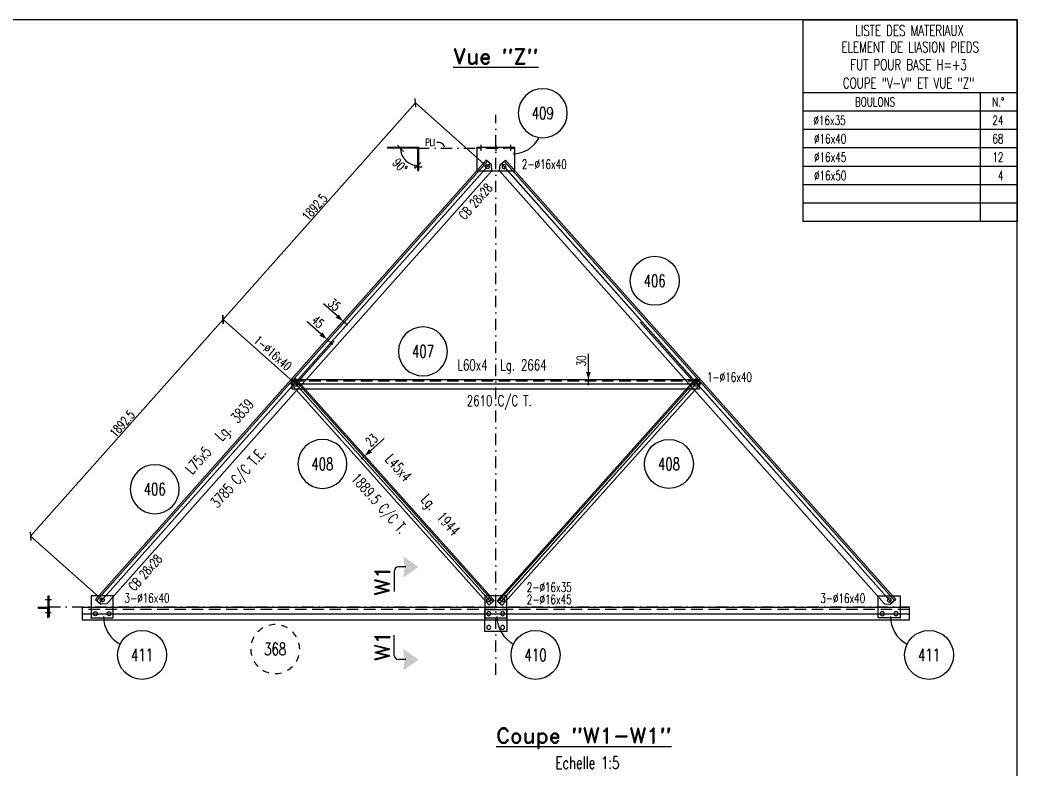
# Model space of a CAD drawing. Extents: x 161763 to 177983, y -148739 to -137259.
# Drawn here: x 171470 to 177983, y -142151 to -137259 of the extents above; entities that cross this region are included whole.
import ezdxf
from ezdxf.enums import TextEntityAlignment as Align

# ---------------------------------------------------------------- set-up
doc = ezdxf.new("R2010")
doc.units = 0
doc.header["$LTSCALE"] = 150
doc.header["$MEASUREMENT"] = 0
doc.linetypes.add('DASHDOT', pattern=[1, 0.5, -0.25, 0, -0.25])
doc.linetypes.add('DASHED', pattern=[0.75, 0.5, -0.25])
doc.layers.get('0').update_dxf_attribs({"linetype": 'CONTINUOUS'})
for name, color, linetype in [('ASSI', 6, 'CONTINUOUS'), ('BOLLINI_1', 7, 'CONTINUOUS'), ('FORI', 2, 'CONTINUOUS'), ('LINEA_ANG', 2, 'CONTINUOUS'), ('LINEE_PIASTRE', 2, 'CONTINUOUS'), ('LM', 7, 'CONTINUOUS'), ('LP', 3, 'CONTINUOUS'), ('LS', 7, 'CONTINUOUS'), ('LSP', 3, 'CONTINUOUS'), ('MZ', 6, 'DASHDOT'), ('PIASTRE', 5, 'CONTINUOUS'), ('QT_MAL', 7, 'CONTINUOUS'), ('QT_MPR', 7, 'CONTINUOUS'), ('SEZIONI', 6, 'CONTINUOUS'), ('TRAT-Y', 7, 'DASHED')]:
    doc.layers.add(name, color=color, linetype=linetype)
doc.styles.add('QUOTE', font='ROMANS8.SHX', dxfattribs={"width": 0.7})
doc.styles.add('RD', font='ROMAND8.SHX', dxfattribs={"width": 0.7})
doc.styles.add('RQL', font='ROMANS8.SHX', dxfattribs={"width": 0.7})
doc.styles.add('RS', font='ROMANS8.shx', dxfattribs={"width": 0.7})
doc.styles.get("Standard").update_dxf_attribs({"font": 'ROMANS8.SHX', "width": 0.7})
doc.dimstyles.new('FRECCE1', dxfattribs={"dimtxt": 60, "dimasz": 6.6667, "dimexe": 0, "dimexo": 0, "dimgap": 1, "dimtad": 1, "dimzin": 0, "dimdsep": 46, "dimtxsty": 'RS', "dimblk1": 'QUOTP', "dimblk2": 'QUOTF', "dimsah": 1, "dimcen": 0, "dimclrd": 2, "dimclre": 2, "dimclrt": 7, "dimadec": 0, "dimazin": 0, "dimtfac": 1, "dimtix": 1, "dimtmove": 2, "dimatfit": 3, "dimldrblk": 'QUOTP', "dimfxl": 1, "dimtolj": 1, "dimtzin": 0, "dimarcsym": 0})
doc.dimstyles.new('TRATTO', dxfattribs={"dimscale": 0, "dimtxt": 60, "dimasz": 40, "dimexe": 0, "dimexo": 0, "dimgap": 10, "dimtad": 1, "dimrnd": 0.5, "dimdsep": 46, "dimtxsty": 'RS', "dimblk1": 'OBLIQUE', "dimblk2": 'OBLIQUE', "dimsah": 1, "dimcen": 0.09, "dimclrd": 2, "dimclre": 2, "dimclrt": 7, "dimadec": 0, "dimazin": 0, "dimtfac": 1, "dimtix": 1, "dimtmove": 2, "dimatfit": 3, "dimfxl": 1, "dimtolj": 1, "dimtzin": 0, "dimarcsym": 0})

# ---------------------------------------------------------------- blocks, each defined once
blk = doc.blocks.new('ASSE98')
blk.add_line((0, 0), (1, 0))
at = {"color": 7, "style": 'QUOTE', "width": 0.5, "flags": 1}
for tag, p in [('TI', (1.3831, 6.8273)), ('DI_S', (1.3831, 6.4218)), ('D_S', (1.3831, 6.0209)), ('E_S', (1.3831, 5.6806)), ('NFORI', (1.3645, 5.2979)), ('ALAR', (1.3635, 4.9325)), ('FAM', (1.3775, 4.5465)), ('ALA', (1.3831, 4.1926)), ('DISP2', (1.3831, 3.8497)), ('DISP1', (1.3831, 3.5069)), ('PINZAF', (1.3831, 3.164)), ('PINZAI', (1.3831, 2.8211)), ('TRP', (1.3831, 2.4783)), ('NP', (1.3831, 2.1354)), ('SV', (1.3831, 1.7926)), ('PESO', (1.3831, 1.4497)), ('QUA', (1.3831, 1.1069)), ('LUN', (1.3831, 0.764)), ('PROF', (1.3831, 0.4211)), ('POS', (1.3831, 0.0783))]:
    blk.add_attdef(tag, p, '', height=0.2, dxfattribs=at)
at = {"color": 7, "flags": 1}
for tag, p in [('LAV1', (3.0743, 6.8285)), ('LAV2', (3.0743, 6.4951)), ('LAV3', (3.0743, 6.1618)), ('LAV4', (3.0743, 5.8285)), ('LAV5', (3.0743, 5.4951)), ('LAV6', (3.0743, 5.1618)), ('LAV7', (3.0743, 4.8285)), ('LAV8', (3.0743, 4.4951)), ('LAV9', (3.0743, 4.1618)), ('LAV10', (3.0743, 3.8285))]:
    blk.add_attdef(tag, p, '', height=0.2, dxfattribs=at)
blk = doc.blocks.new('16')
blk.add_circle((0, 0), 1)
blk = doc.blocks.new('MRKR_98')
blk.add_point((0, 0))
at = {"color": 7, "style": 'QUOTE', "width": 0.5, "flags": 1}
for tag, p in [('TI', (3.73, 6.83)), ('DI_S', (3.73, 6.42)), ('AUX2', (3.71, 4.93)), ('NFORI', (3.72, 5.3)), ('AUX1', (3.73, 4.19)), ('D_S', (3.73, 6.02)), ('E_S', (3.73, 5.68)), ('FAM', (3.73, 4.55)), ('COMMESSA', (3.73, 3.85)), ('MD', (3.73, 3.51)), ('MP', (3.73, 3.16)), ('LARGHEZZA', (3.73, 2.82)), ('SPESSORE', (3.73, 2.48)), ('NP', (3.73, 2.14)), ('SV', (3.73, 1.79)), ('PESO', (3.73, 1.45)), ('QUA', (3.73, 1.11)), ('LUN', (3.73, 0.76)), ('PROF', (3.73, 0.42)), ('POS', (3.73, 0.08))]:
    blk.add_attdef(tag, p, '', height=0.2, dxfattribs=at)
at = {"color": 7, "flags": 1}
for tag, p in [('LAV1', (5.26, 6.88)), ('LAV2', (5.26, 6.55)), ('LAV3', (5.26, 6.21)), ('LAV4', (5.26, 5.88)), ('LAV5', (5.26, 5.55)), ('LAV6', (5.26, 5.21)), ('LAV7', (5.26, 4.88)), ('LAV8', (5.26, 4.55)), ('LAV9', (5.26, 4.21)), ('LAV10', (5.26, 3.88))]:
    blk.add_attdef(tag, p, '', height=0.2, dxfattribs=at)
blk = doc.blocks.new('xxx')
blk.add_circle((0, 0), 8)
at = {"color": 3, "style": 'RQL', "width": 0.7}
blk.add_attdef('POS', text='', height=4, dxfattribs=at).set_placement((0, 0), align=Align.MIDDLE)
at = {"style": 'RQL', "width": 0.7, "flags": 1}
for tag, p in [('POS1', (-0.39, -5.42)), ('TIPO', (-0.39, -8.66))]:
    blk.add_attdef(tag, p, '', height=2, dxfattribs=at)
blk = doc.blocks.new('QUOTP')
at = {"layer": 'ASSI', "color": 2, "const_width": 1.07}
blk.add_lwpolyline([(-0.53, 0, 1), (0.53, 0, 1)], format="xyb", close=True, dxfattribs=at)
blk = doc.blocks.new('QUOTF')
at = {"layer": 'LS', "color": 2}
blk.add_line((7.5, 0), (25.5, 0), dxfattribs=at)
blk.add_solid([(7.5, 2.25), (0, 0), (7.5, -2.25)], dxfattribs=at)
blk = doc.blocks.new('*D71')
at = {"layer": 'QT_MAL', "color": 2, "lineweight": -2, "transparency": 16777216}
blk.add_line((173502.9, -139369.2), (173479.2, -139348.2), dxfattribs=at)
at = {"layer": 'QT_MAL', "color": 2, "lineweight": -2, "transparency": 16777216, "xscale": 6.6667, "yscale": 6.6667, "zscale": 6.6667}
for name, p, rotation in [('QUOTF', (173474.2, -139343.8), 138.3635348735156), ('QUOTP', (173507.8, -139373.7), 318.3635348735157)]:
    blk.add_blockref(name, p, dxfattribs=dict(at, rotation=rotation))
at = {"layer": 'QT_MAL', "color": 7, "transparency": 16777216, "insert": (173416.4, -139229.6), "char_height": 60, "attachment_point": 5, "rotation": 318.36353, "style": 'RS'}
blk.add_mtext('\\A1;45', dxfattribs=at)
blk = doc.blocks.new('*D72')
at = {"layer": 'QT_MAL', "color": 2, "lineweight": -2, "transparency": 16777216}
blk.add_line((173600.7, -139244.2), (173584.5, -139229.8), dxfattribs=at)
at = {"layer": 'QT_MAL', "color": 2, "lineweight": -2, "transparency": 16777216, "xscale": 6.6667, "yscale": 6.6667, "zscale": 6.6667}
for name, p, rotation in [('QUOTF', (173579.5, -139225.3), 138.3635348735156), ('QUOTP', (173605.6, -139248.6), 318.3635348735157)]:
    blk.add_blockref(name, p, dxfattribs=dict(at, rotation=rotation))
at = {"layer": 'QT_MAL', "color": 7, "transparency": 16777216, "insert": (173523.2, -139117.9), "char_height": 60, "attachment_point": 5, "rotation": 318.36353, "style": 'RS'}
blk.add_mtext('\\A1;35', dxfattribs=at)
blk = doc.blocks.new('*D73')
at = {"layer": 'QT_MAL', "color": 2, "lineweight": -2, "transparency": 16777216}
blk.add_line((175183.2, -139631.6), (175183.2, -139615), dxfattribs=at)
at = {"layer": 'QT_MAL', "color": 2, "lineweight": -2, "transparency": 16777216, "xscale": 6.6667, "yscale": 6.6667, "zscale": 6.6667}
for name, p, rotation in [('QUOTF', (175183.2, -139608.3), 90.00000000000061), ('QUOTP', (175183.2, -139638.3), 270.0000000000006)]:
    blk.add_blockref(name, p, dxfattribs=dict(at, rotation=rotation))
at = {"layer": 'QT_MAL', "color": 7, "transparency": 16777216, "insert": (175137, -139485.1), "char_height": 60, "attachment_point": 5, "rotation": 90, "style": 'RS'}
blk.add_mtext('\\A1;30', dxfattribs=at)
blk = doc.blocks.new('*D74')
at = {"layer": 'QT_MAL', "color": 2, "lineweight": -2, "transparency": 16777216}
blk.add_line((173710, -140117), (173717.2, -140110.5), dxfattribs=at)
at = {"layer": 'QT_MAL', "color": 2, "lineweight": -2, "transparency": 16777216, "xscale": 6.6667, "yscale": 6.6667, "zscale": 6.6667}
for name, p, rotation in [('QUOTF', (173722.1, -140106.1), 41.82758886355889), ('QUOTP', (173705, -140121.4), 221.8275888635589)]:
    blk.add_blockref(name, p, dxfattribs=dict(at, rotation=rotation))
at = {"layer": 'QT_MAL', "color": 7, "transparency": 16777216, "insert": (173766.8, -140002.7), "char_height": 60, "attachment_point": 5, "rotation": 41.82759, "style": 'RS'}
blk.add_mtext('\\A1;23', dxfattribs=at)
blk = doc.blocks.new('_OBLIQUE')
at = {"color": 0, "linetype": 'ByBlock'}
blk.add_line((-0.5, -0.5), (0.5, 0.5), dxfattribs=at)
blk = doc.blocks.new('*D38')
at = {"layer": 'QT_MPR', "color": 2, "lineweight": -2, "transparency": 16777216}
for p, q in [((171539.2, -140629.7), (172796.6, -139215.2)), ((173272.6, -139638.3), (172796.6, -139215.2)), ((172007.7, -141046.1), (171539.2, -140629.7))]:
    blk.add_line(p, q, dxfattribs=at)
at = {"layer": 'QT_MPR', "color": 2, "lineweight": -2, "transparency": 16777216, "xscale": 40, "yscale": 40, "zscale": 40}
for p, rotation in [((172796.6, -139215.2), 48.36353487351575), ((171539.2, -140629.7), 228.3635348735158)]:
    blk.add_blockref('_OBLIQUE', p, dxfattribs=dict(at, rotation=rotation))
at = {"layer": 'QT_MPR', "color": 7, "transparency": 16777216, "insert": (172138, -139895.8), "char_height": 60, "attachment_point": 5, "rotation": 48.36353, "style": 'RS'}
blk.add_mtext('\\A1;1892.5', dxfattribs=at)
blk = doc.blocks.new('*D39')
at = {"layer": 'QT_MPR', "color": 2, "lineweight": -2, "transparency": 16777216}
for p, q in [((172796.6, -139215.2), (174054.1, -137800.7)), ((174522.6, -138217.1), (174054.1, -137800.7)), ((173272.6, -139638.3), (172796.6, -139215.2))]:
    blk.add_line(p, q, dxfattribs=at)
at = {"layer": 'QT_MPR', "color": 2, "lineweight": -2, "transparency": 16777216, "xscale": 40, "yscale": 40, "zscale": 40}
for p, rotation in [((174054.1, -137800.7), 48.36353487351575), ((172796.6, -139215.2), 228.3635348735158)]:
    blk.add_blockref('_OBLIQUE', p, dxfattribs=dict(at, rotation=rotation))
at = {"layer": 'QT_MPR', "color": 7, "transparency": 16777216, "insert": (173395.5, -138481.3), "char_height": 60, "attachment_point": 5, "rotation": 48.36353, "style": 'RS'}
blk.add_mtext('\\A1;1892.5', dxfattribs=at)
blk = doc.blocks.new('bull')
at = {"style": 'RS', "width": 0.7, "flags": 1}
for tag, p in [('NN', (-12.25, 0)), ('DIAMETRO', (0, -4.86)), ('SERRAGGIO', (0, -9.71)), ('LUNGHEZZA', (0, -14.57)), ('NB', (0, -19.43)), ('TIPO', (0, -24.12)), ('EL', (-0.14, -29))]:
    blk.add_attdef(tag, p, '', height=3, dxfattribs=at)
at = {"style": 'RS', "width": 0.7}
blk.add_attdef('BULLONE', (0, 0), '', height=3, dxfattribs=at)
blk = doc.blocks.new('*D84')
at = {"layer": 'SEZIONI', "color": 2, "lineweight": -2, "transparency": 16777216}
blk.add_arc((174068.7, -138097.1), 112.5, 180, 270, dxfattribs=at)
at = {"layer": 'SEZIONI', "color": 2, "lineweight": -2, "transparency": 16777216, "xscale": 40, "yscale": 40, "zscale": 40}
for p, rotation in [((173956.2, -138097.1), 89.99999999999842), ((174068.7, -138209.7), 359.9999999999917)]:
    blk.add_blockref('_OBLIQUE', p, dxfattribs=dict(at, rotation=rotation))
at = {"layer": 'SEZIONI', "color": 7, "transparency": 16777216, "insert": (173952.6, -138210.4), "char_height": 60, "attachment_point": 5, "rotation": 314.29153, "style": 'RS'}
blk.add_mtext('\\A1;90°', dxfattribs=at)
blk = doc.blocks.new('zzz')
at = {"linetype": 'Continuous'}
for start, end in [(120, 135), (90, 105), (60, 75), (150, 165), (30, 45), (180, 195), (0, 15), (330, 345), (210, 225), (300, 315), (240, 255), (270, 285)]:
    blk.add_arc((0, 0), 8, start, end, dxfattribs=at)
at = {"color": 3, "style": 'RQL', "width": 0.7}
blk.add_attdef('POS1', text='', height=4, dxfattribs=at).set_placement((0, 0), align=Align.MIDDLE)
at = {"style": 'RQL', "width": 0.7, "flags": 1}
blk.add_attdef('TIPO', (0, -8), '', height=3, dxfattribs=at)

msp = doc.modelspace()

# ---------------------------------------------------------------- hatches: boundary and pattern name
at = {"layer": 'LS'}
h = msp.add_hatch(dxfattribs=at)
h.set_pattern_fill('_U', color=6, scale=5, angle=225, style=0, pattern_type=0)
h.set_pattern_definition([(225, (262634.1023, -155467.9225), (3.5355339, -3.5355339), [])])
edge = h.paths.add_edge_path()
edge.add_line((171654.567, -141096.147), (171589.567, -141096.147))
edge.add_line((171589.567, -141096.147), (171589.567, -141097.147))
edge.add_arc((171592.567, -141097.147), 3, 180, 270)
edge.add_line((171592.567, -141100.147), (171644.567, -141100.147))
edge.add_arc((171644.567, -141106.147), 6, 360, 450, ccw=False)
edge.add_line((171650.567, -141106.147), (171650.567, -141158.147))
edge.add_arc((171653.567, -141158.147), 3, 180, 270)
edge.add_line((171653.567, -141161.147), (171654.567, -141161.147))
edge.add_line((171654.567, -141161.147), (171654.567, -141096.147))

# ---------------------------------------------------------------- linework, layer by layer
at = {"layer": 'LINEA_ANG'}
for p, q in [((174514.364, -138173.714), (171963.724, -141042.888)), ((174549.49, -138204.941), (174514.364, -138173.714)), ((174605.675, -138204.941), (174640.802, -138173.714)), ((174640.802, -138173.714), (177191.441, -141042.888)), ((172038.381, -141071.791), (174551.813, -138244.47)), ((174551.813, -138244.47), (174549.49, -138204.941)), ((174603.352, -138244.47), (174605.675, -138204.941)), ((177116.785, -141071.791), (174603.352, -138244.47)), ((173271.291, -139602.346), (173237.759, -139632.356)), ((175909.572, -139608.291), (173245.572, -139608.291)), ((173245.572, -139608.291), (173245.572, -139668.291)), ((174567.727, -141050.928), (173271.291, -139602.346)), ((175883.439, -139602.833), (174587.002, -141051.414)), ((175916.971, -139632.843), (175883.439, -139602.833)), ((175909.572, -139668.291), (175909.572, -139608.291)), ((173237.759, -139632.356), (174534.196, -141080.938)), ((173245.572, -139668.291), (175909.572, -139668.291)), ((174620.534, -141081.425), (175916.971, -139632.843)), ((171963.724, -141042.888), (171998.851, -141074.115)), ((174534.196, -141080.938), (174567.727, -141050.928)), ((174587.002, -141051.414), (174620.534, -141081.425)), ((177191.441, -141042.888), (177156.315, -141074.115)), ((177279.658, -141096.147), (171875.658, -141096.147)), ((171875.658, -141096.147), (171875.658, -141176.147)), ((172038.381, -141071.791), (171998.851, -141074.115)), ((177116.785, -141071.791), (177156.315, -141074.115)), ((177279.658, -141176.147), (177279.658, -141096.147)), ((171875.658, -141176.147), (177279.658, -141176.147))]:
    msp.add_line(p, q, dxfattribs=at)
at = {"layer": 'LINEA_ANG', "color": 2}
for p, q in [((174522.958, -138181.354), (171972.319, -141050.528)), ((174632.207, -138181.354), (177182.847, -141050.528)), ((174561.394, -141056.596), (173264.957, -139608.015)), ((175889.773, -139608.502), (174593.336, -141057.083))]:
    msp.add_line(p, q, dxfattribs=at)
at = {"layer": 'LINEE_PIASTRE'}
for p, q in [((174701.583, -138091.147), (174453.583, -138091.147)), ((174453.583, -138091.147), (174453.583, -138244.147)), ((174701.583, -138244.147), (174701.583, -138091.147)), ((174453.583, -138244.147), (174701.583, -138244.147)), ((172079.658, -141019.147), (171935.658, -141019.147)), ((171935.658, -141019.147), (171935.658, -141163.147)), ((172079.658, -141163.147), (172079.658, -141019.147)), ((174649.583, -141019.147), (174505.583, -141019.147)), ((174505.583, -141019.147), (174505.583, -141163.147)), ((174649.583, -141163.147), (174649.583, -141019.147)), ((177075.508, -141163.147), (177075.508, -141019.147)), ((177075.508, -141019.147), (177219.508, -141019.147)), ((177219.508, -141019.147), (177219.508, -141163.147)), ((174505.583, -141109.147), (174649.583, -141109.147)), ((174505.583, -141253.147), (174505.583, -141109.147)), ((174649.583, -141109.147), (174649.583, -141253.147)), ((171935.658, -141163.147), (172079.658, -141163.147)), ((174505.583, -141163.147), (174649.583, -141163.147)), ((177219.508, -141163.147), (177075.508, -141163.147)), ((174649.583, -141253.147), (174505.583, -141253.147))]:
    msp.add_line(p, q, dxfattribs=at)
at = {"layer": 'LP'}
for p, q in [((176582.683, -137258.972), (176582.683, -138574.855)), ((176582.683, -137258.972), (177982.683, -137258.972)), ((177982.683, -137258.972), (177982.683, -138574.855)), ((177982.683, -137734.956), (176582.683, -137734.956)), ((177982.683, -137854.939), (176582.683, -137854.939))]:
    msp.add_line(p, q, dxfattribs=at)
at = {"layer": 'LS', "color": 3}
for p, q in [((177742.413, -137734.956), (177742.413, -138574.855)), ((177742.413, -137734.956), (177742.413, -138574.855)), ((177982.683, -138574.855), (176582.683, -138574.855))]:
    msp.add_line(p, q, dxfattribs=at)
at = {"layer": 'LS', "color": 6}
for p, q in [((177982.683, -137974.922), (176582.683, -137974.922)), ((177982.683, -138094.922), (176582.683, -138094.922)), ((174522.583, -138217.147), (172007.658, -141046.147)), ((174045.65, -138217.639), (174096.857, -138217.639)), ((174632.583, -138217.147), (177147.508, -141046.147)), ((177982.683, -138214.905), (176582.683, -138214.905)), ((177982.683, -138214.922), (176582.683, -138214.922)), ((177982.683, -138334.888), (176582.683, -138334.888)), ((177982.683, -138334.905), (176582.683, -138334.905)), ((177982.683, -138454.872), (176582.683, -138454.872)), ((175521.922, -139232.601), (175882.572, -139638.291)), ((173522.228, -139357.481), (173272.594, -139638.291)), ((175882.572, -139638.291), (173272.594, -139638.291)), ((173272.594, -139638.291), (174532.583, -141046.147)), ((174622.583, -141046.147), (175882.572, -139638.291)), ((171677.343, -141046.147), (171636.773, -141046.147)), ((171675.281, -141131.147), (171638.227, -141131.147)), ((171875.508, -141136.147), (177279.508, -141136.147))]:
    msp.add_line(p, q, dxfattribs=at)
at = {"layer": 'LS', "color": 2}
for p, q in [((174074.737, -138091.147), (173871.797, -138091.147)), ((173871.797, -138097.147), (173871.797, -138091.147)), ((174068.737, -138097.147), (173871.797, -138097.147)), ((174068.737, -138242.639), (174068.737, -138097.147)), ((174074.737, -138242.639), (174074.737, -138091.147)), ((174068.737, -138242.639), (174074.737, -138242.639)), ((171654.567, -141158.147), (171654.567, -141019.147)), ((171654.567, -141019.147), (171660.567, -141019.147)), ((171660.567, -141091.147), (171660.567, -141019.147)), ((171660.567, -141091.147), (171660.567, -141158.147)), ((171660.567, -141158.147), (171654.567, -141158.147))]:
    msp.add_line(p, q, dxfattribs=at)
at = {"layer": 'LS', "color": 8}
msp.add_lwpolyline([(161762.683, -137258.972), (161762.683, -148738.972), (174482.683, -148738.972), (174482.683, -147138.972), (177982.683, -147138.972), (177982.683, -137258.972), (161762.683, -137258.972)], close=True, dxfattribs=at)
at = {"layer": 'LS', "color": 2}
msp.add_lwpolyline([(171654.567, -141096.147), (171589.567, -141096.147), (171589.567, -141097.147, 0.41421356), (171592.567, -141100.147), (171644.567, -141100.147, -0.41421356), (171650.567, -141106.147), (171650.567, -141158.147, 0.41421356), (171653.567, -141161.147), (171654.567, -141161.147)], format="xyb", close=True, dxfattribs=at)
at = {"layer": 'LS', "color": 6}
for centre, radius, start, end in [((174202.715, -138099.215), 41.18, 14.1257191, 102.5425194), ((174691.082, -137944.374), 188.508, 269.9178603, 334.3360828), ((172218.251, -141154.317), 202.58, 180.0995782, 242.5129449), ((174788.176, -141154.317), 202.58, 180.0995782, 242.5129449), ((177358.102, -141154.317), 202.58, 180.0995782, 242.5129449)]:
    msp.add_arc(centre, radius, start, end, dxfattribs=at)
at = {"layer": 'LSP'}
for p, q in [((173913.431, -140860.951), (173913.431, -140990.951)), ((173991.574, -140830.951), (173943.431, -140830.951)), ((173913.431, -141406.304), (173913.431, -141276.304)), ((173991.574, -141436.304), (173943.431, -141436.304))]:
    msp.add_line(p, q, dxfattribs=at)
for centre, start, end in [((173943.431, -140860.951), 90, 180), ((173943.431, -141406.304), 180, 270)]:
    msp.add_arc(centre, 30, start, end, dxfattribs=at)
for points in [[(174073.431, -140830.951), (173973.431, -140760.951), (173983.431, -140830.951)], [(174073.431, -140830.951), (173973.431, -140900.951), (173983.431, -140830.951)], [(174073.431, -141436.304), (173973.431, -141366.304), (173983.431, -141436.304)], [(174073.431, -141436.304), (173973.431, -141506.304), (173983.431, -141436.304)]]:
    msp.add_solid(points, dxfattribs=at)
at = {"layer": 'MZ'}
for p, q in [((174577.583, -141536.186), (174577.583, -137877.749)), ((174068.737, -138097.147), (174701.583, -138097.147)), ((174481.083, -138073.452), (174481.083, -138113.312)), ((174577.583, -138073.452), (174577.583, -138113.312)), ((174674.083, -138073.452), (174674.083, -138113.312)), ((171660.567, -141091.147), (177279.658, -141091.147))]:
    msp.add_line(p, q, dxfattribs=at)
at = {"layer": 'TRAT-Y'}
for p, q in [((174701.583, -138097.147), (174453.583, -138097.147)), ((175909.572, -139617.291), (173245.572, -139617.291)), ((177279.658, -141108.647), (171875.658, -141108.647))]:
    msp.add_line(p, q, dxfattribs=at)

# ---------------------------------------------------------------- block references
at = {"layer": 'ASSI'}
ref = msp.add_blockref('ASSE98', (174540.522, -138196.968), dxfattribs=dict(at, xscale=3839, zscale=3839, rotation=228.3635348735156))
ref.add_attrib('PROF', 'L75x5', (172595.618, -140231.377), dxfattribs={"layer": '0', "color": 2, "height": 70, "rotation": 48.3635349, "style": 'QUOTE', "width": 0.7})
ref.add_attrib('LUN', '3839', (172892.376, -139897.559), dxfattribs={"layer": '0', "color": 2, "height": 70, "rotation": 48.3635349, "style": 'QUOTE', "width": 0.7})
ref.add_attrib('PESO', '3785 C/C T.E.', (172760.272, -140451.269), dxfattribs={"layer": '0', "color": 2, "height": 70, "rotation": 48.3635349, "style": 'QUOTE', "width": 0.7})
ref.add_attrib('SV', 'Lg.', (172789.969, -140012.754), dxfattribs={"layer": '0', "color": 2, "height": 70, "rotation": 48.3635349, "style": 'QUOTE', "width": 0.7})
ref.add_attrib('LAV1', 'CB 28x28', (174375.775, -138568.345), dxfattribs={"layer": '0', "color": 7, "height": 60, "rotation": 48.3635349, "width": 0.7})
ref.add_attrib('LAV2', 'CB 28x28', (172218.399, -140992.019), dxfattribs={"layer": '0', "color": 7, "height": 60, "rotation": 48.3635349, "width": 0.7})
for p, xscale, zscale, rotation in [((177165.283, -141066.142), 3838.999999999999, 3838.999999999999, 131.6364651264843), ((175900.578, -139618.172), 1944, 1944, 228.1724111364435), ((177279.658, -141096.147), 5403.999999999997, 5403.999999999997, 180)]:
    msp.add_blockref('ASSE98', p, dxfattribs=dict(at, xscale=xscale, zscale=zscale, rotation=rotation))
ref = msp.add_blockref('ASSE98', (175909.572, -139638.291), dxfattribs=dict(at, xscale=2664, zscale=2664, rotation=180.0000000000006))
ref.add_attrib('PROF', 'L60x4', (174327.469, -139547.108), dxfattribs={"layer": '0', "color": 2, "height": 70, "style": 'QUOTE', "width": 0.7})
ref.add_attrib('LUN', '2664', (174742.422, -139547.108), dxfattribs={"layer": '0', "color": 2, "height": 70, "style": 'QUOTE', "width": 0.7})
ref.add_attrib('PESO', '2610 C/C T.', (174388.499, -139780.883), dxfattribs={"layer": '0', "color": 2, "height": 70, "style": 'QUOTE', "width": 0.7})
ref.add_attrib('SV', 'Lg.', (174607.717, -139547.108), dxfattribs={"layer": '0', "color": 2, "height": 70, "style": 'QUOTE', "width": 0.7})
ref = msp.add_blockref('ASSE98', (174550.589, -141066.266), dxfattribs=dict(at, xscale=1944, zscale=1944, rotation=131.8275888635588))
ref.add_attrib('PROF', 'L45x4', (173850.495, -140132.631), dxfattribs={"layer": '0', "color": 2, "height": 70, "rotation": 311.8275889, "style": 'QUOTE', "width": 0.7})
ref.add_attrib('LUN', '1944', (174187.186, -140508.835), dxfattribs={"layer": '0', "color": 2, "height": 70, "rotation": 311.8275889, "style": 'QUOTE', "width": 0.7})
ref.add_attrib('PESO', '1889.5 C/C T.', (173629.313, -140257.398), dxfattribs={"layer": '0', "color": 2, "height": 70, "rotation": 311.8275889, "style": 'QUOTE', "width": 0.7})
ref.add_attrib('SV', 'Lg.', (174084.396, -140393.981), dxfattribs={"layer": '0', "color": 2, "height": 70, "rotation": 311.8275889, "style": 'QUOTE', "width": 0.7})
at = {"layer": 'BOLLINI_1'}
ref = msp.add_blockref('xxx', (174885.092, -137867.841), dxfattribs=dict(at, xscale=-20, yscale=20, zscale=20))
ref.add_attrib('POS', '409', dxfattribs={"layer": '0', "color": 3, "height": 80, "style": 'RQL', "width": 0.7}).set_placement((174885.092, -137867.841), align=Align.MIDDLE)
at = {"layer": 'BOLLINI_1', "xscale": 20, "yscale": 20, "zscale": 20}
for p, values in [((175616.261, -138962.493), {'POS': '406'}), ((175709.37, -140158.269), {'POS': '408'}), ((172267.799, -141405.702), {'POS': '411'}), ((174837.725, -141405.702), {'POS': '410'}), ((177407.65, -141405.702), {'POS': '411'})]:
    msp.add_blockref('xxx', p, dxfattribs=at).add_auto_attribs(values)
at = {"layer": 'BOLLINI_1'}
ref = msp.add_blockref('xxx', (174102.571, -139423.353), dxfattribs=dict(at, xscale=-20, yscale=20, zscale=20))
ref.add_attrib('POS', '407', dxfattribs={"layer": '0', "color": 3, "height": 80, "style": 'RQL', "width": 0.7}).set_placement((174102.571, -139423.353), align=Align.MIDDLE)
ref = msp.add_blockref('xxx', (173445.795, -140158.269), dxfattribs=dict(at, xscale=-20, yscale=20, zscale=20))
ref.add_attrib('POS', '408', dxfattribs={"layer": '0', "color": 3, "height": 80, "style": 'RQL', "width": 0.7}).set_placement((173445.795, -140158.269), align=Align.MIDDLE)
ref = msp.add_blockref('xxx', (172350.747, -140323.134), dxfattribs=dict(at, xscale=-20, yscale=20, zscale=20))
ref.add_attrib('POS', '406', dxfattribs={"layer": '0', "color": 3, "height": 80, "style": 'RQL', "width": 0.7}).set_placement((172350.747, -140323.134), align=Align.MIDDLE)
at = {"layer": 'FORI', "yscale": 13, "zscale": 13}
for p, xscale in [((174522.583, -138217.147), 13), ((174632.583, -138217.147), -13), ((173272.594, -139638.291), 13), ((175882.572, -139638.291), 13), ((172007.658, -141046.147), 13), ((174532.583, -141046.147), 13), ((174622.583, -141046.147), 13), ((177147.508, -141046.147), -13)]:
    msp.add_blockref('16', p, dxfattribs=dict(at, xscale=xscale))
for p, xscale, rotation in [((171962.658, -141136.147), 13, 45.00000000000658), ((172052.658, -141136.147), 13, 45.00000000000658), ((174532.583, -141136.147), -13, 134.9999999999983), ((174622.583, -141136.147), -13, 134.9999999999983), ((177102.508, -141136.147), -13, 314.9999999999934), ((177192.508, -141136.147), -13, 314.9999999999934), ((174532.583, -141226.147), -13, 134.9999999999983), ((174622.583, -141226.147), -13, 134.9999999999983)]:
    msp.add_blockref('16', p, dxfattribs=dict(at, xscale=xscale, rotation=rotation))
at = {"layer": 'LS', "color": 7, "xscale": 20, "yscale": 20, "zscale": 20}
for p, values in [((174748.342, -138230.842), {'BULLONE': '2-%%c16x40                '}), ((175957.608, -139621.154), {'BULLONE': '1-%%c16x40                '}), ((174780.692, -140993.223), {'BULLONE': '2-%%c16x35                '}), ((172153.313, -141063.726), {'BULLONE': '3-%%c16x40                '}), ((174780.692, -141073.223), {'BULLONE': '2-%%c16x45                '}), ((176697.444, -141064.84), {'BULLONE': '3-%%c16x40                '})]:
    msp.add_blockref('bull', p, dxfattribs=at).add_auto_attribs(values)
at = {"layer": 'LS', "color": 7, "xscale": 20, "yscale": 20, "zscale": 20, "rotation": 318.3635348735147}
msp.add_blockref('bull', (172992.129, -139359.025), dxfattribs=at).add_auto_attribs({'BULLONE': '1-%%c16x40                '})
at = {"layer": 'LS', "color": 6, "xscale": 19.99999994994134, "yscale": 19.99999994994134, "zscale": 19.99999994994134}
msp.add_blockref('zzz', (173137.269, -141367.337), dxfattribs=at).add_auto_attribs({'POS1': '368'})
at = {"layer": 'PIASTRE', "xscale": 20, "yscale": 20, "zscale": 20}
for p in [(174453.583, -138244.147), (171935.658, -141163.147), (174505.583, -141163.147), (177219.508, -141163.147)]:
    msp.add_blockref('MRKR_98', p, dxfattribs=at)
at = {"layer": 'PIASTRE', "xscale": 20, "yscale": 20, "zscale": 20, "rotation": 180}
msp.add_blockref('MRKR_98', (174505.583, -141109.147), dxfattribs=at)

# ---------------------------------------------------------------- texts
at = {"layer": 'LM', "style": 'RD', "width": 0.7}
for s, p in [('LISTE DES MATERIAUX', (177280.992, -137328.057)), ('ELEMENT DE LIASION PIEDS', (177284.907, -137436.059)), ('FUT POUR BASE H=+3', (177274.137, -137551.519)), ('COUPE "V-V" ET VUE "Z"', (177274.137, -137671.502))]:
    msp.add_text(s, height=69.993, dxfattribs=at).set_placement(p, align=Align.MIDDLE)
at = {"layer": 'LM', "char_height": 59.9916, "style": 'RD'}
for s, insert, attachment_point in [('BOULONS', (176923.73, -137794.947), 4), ('N.°', (177899.695, -137794.947), 6)]:
    msp.add_mtext(s, dxfattribs=dict(at, insert=insert, attachment_point=attachment_point))
at = {"layer": 'LS', "color": 3, "style": 'RD'}
for s, p in [('%%UVue "Z"', (174577.583, -137497.508, -2509.509)), ('%%UCoupe "W1-W1"', (175153.421, -141949.161, -3346.012))]:
    msp.add_text(s, height=100, dxfattribs=at).set_placement(p, align=Align.MIDDLE)
at = {"layer": 'LS', "color": 7, "style": 'RS', "width": 0.7}
for s, height, p in [('∅16x35', 59.9916, (176652.856, -137944.966)), ('∅16x40', 59.9916, (176657.067, -138064.893)), ('∅16x45', 59.9916, (176657.067, -138184.893)), ('∅16x50', 59.9916, (176657.067, -138304.876)), ('Echelle 1:5', 80, (174968.248, -142149.679))]:
    msp.add_text(s, height=height, dxfattribs=at).set_placement(p)
for s, height, p in [('24', 59.9916, (177893.406, -137944.909)), ('68', 59.9916, (177893.406, -138064.893)), ('12', 59.9916, (177893.406, -138184.893)), ('4', 59.992, (177893.406, -138304.876))]:
    msp.add_text(s, height=height, dxfattribs=at).set_placement(p, align=Align.RIGHT)
at = {"layer": 'LS', "color": 3, "style": 'RD'}
for p in [(173837.15, -140920.226), (173837.15, -141347.029)]:
    msp.add_text('W1', height=100, rotation=90, dxfattribs=at).set_placement(p, align=Align.MIDDLE)
at = {"layer": 'LS', "color": 7, "insert": (174149.34, -138058.313), "char_height": 45, "attachment_point": 5, "style": 'RS'}
msp.add_mtext('\\A1;PLI', dxfattribs=at)

# ---------------------------------------------------------------- dimensions: what is measured, and where the dimension line sits
at = {"layer": 'QT_MAL'}
for base, p1, p2, angle, text, picture, middle in [((173579.487, -139225.341), (173605.645, -139248.595), (173579.487, -139225.341), 318.3635349, '35', '*D72', (173523.183, -139117.851)), ((173474.209, -139343.767), (173507.841, -139373.666), (173474.209, -139343.767), 318.3635349, '45', '*D71', (173416.433, -139229.641)), ((175183.173, -139608.291), (175183.173, -139638.291), (175183.173, -139608.291), 90, '30', '*D73', (175137.026, -139485.089)), ((173722.121, -140106.084), (173704.982, -140121.423), (173722.121, -140106.084), 41.8275889, '23', '*D74', (173766.841, -140002.676))]:
    dim = msp.add_linear_dim(base=base, p1=p1, p2=p2, angle=angle, text=text, dimstyle='FRECCE1', dxfattribs=at)
    dim.commit()
    dim.dimension.update_dxf_attribs({"geometry": picture, "text_midpoint": middle, "dimtype": 160})
at = {"layer": 'QT_MPR'}
for base, p1, p2, picture, middle in [((174054.079, -137800.656), (173272.594, -139638.291), (174522.583, -138217.147), '*D39', (173395.453, -138481.33)), ((172796.617, -139215.156), (172007.658, -141046.147), (173272.594, -139638.291), '*D38', (172137.99, -139895.83))]:
    dim = msp.add_linear_dim(base=base, p1=p1, p2=p2, angle=48.3635349, text='1892.5', dimstyle='TRATTO', override={"dimscale": 1}, dxfattribs=at)
    dim.commit()
    dim.dimension.update_dxf_attribs({"geometry": picture, "text_midpoint": middle, "dimtype": 160})
at = {"layer": 'SEZIONI', "color": 2}
dim = msp.add_angular_dim_2l(base=(174012.483, -138194.582), line1=((174068.737, -138242.639), (174068.737, -138097.147)), line2=((174068.737, -138097.147), (173871.797, -138097.147)), dimstyle='TRATTO', override={"dimscale": 1}, dxfattribs=at)
dim.commit()
dim.dimension.update_dxf_attribs({"geometry": '*D84', "text_midpoint": (173952.598, -138210.449), "dimtype": 162})

doc.saveas('drawing.dxf')
